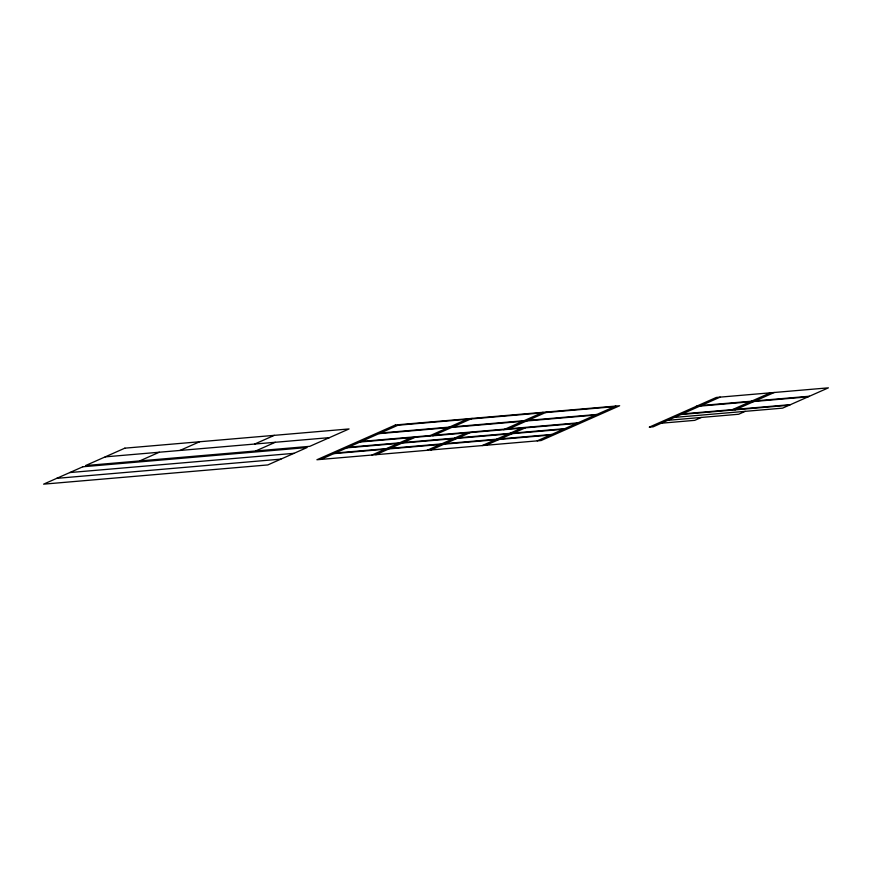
<?xml version="1.0" encoding="UTF-8"?>
<svg xmlns="http://www.w3.org/2000/svg" width="872" height="872" viewBox="0 0 872 872"><rect width="100%" height="100%" fill="white"/><g stroke="black" fill="none" stroke-linecap="round" stroke-linejoin="round"><path stroke-width="1.31" d="M139.694 460.917L159.336 452.219M179.948 450.453L199.59 441.755M254.689 444.044L274.32 435.346M255.67 450.977L275.301 442.278M320.765 459.424L399.311 424.631M371.995 455.031L385.075 449.233M386.438 448.633L398.166 443.434M399.529 442.834L411.257 437.635M375.854 454.704L388.945 448.906M390.296 448.306L402.036 443.107M403.387 442.507L415.127 437.308M428.98 436.12L468.253 418.724M432.839 435.782L472.112 418.386M427.073 450.312L440.164 444.513M441.515 443.913L453.255 438.714M454.606 438.115L466.346 432.915M430.942 449.974L444.033 444.175M445.385 443.576L457.124 438.376M458.476 437.777L470.215 432.588M503.711 429.711L542.984 412.314M507.58 429.384L546.853 411.987M482.162 445.592L495.252 439.793M496.604 439.194L508.343 433.994M509.695 433.395L521.434 428.196M486.031 445.254L499.122 439.455M500.474 438.856L512.213 433.657M513.564 433.057L525.293 427.858M537.25 440.861L615.785 406.069M720.163 397.12L653.128 426.822L649.269 427.149L716.293 397.458L828.4 387.844L782.587 408.14L674.35 417.416M701.306 417.448L694.755 420.348L661.259 423.214M731.139 410.211L770.412 392.814M735.009 409.884L774.282 392.487M745.211 411.344L738.671 414.244L667.799 420.315M397.959 425.231L466.891 419.323M470.76 418.996L541.632 412.914M545.501 412.587L614.433 406.668M380.356 433.035L449.287 427.117M453.157 426.79L524.028 420.707M527.898 420.38L596.829 414.473M697.338 405.851L809.445 396.237M105.218 456.863L329.42 437.635M379.004 433.635L447.936 427.716M451.805 427.389L522.677 421.318M526.535 420.98L595.478 415.072M695.987 406.45L808.082 396.847M361.4 441.428L430.332 435.52M434.202 435.183L505.073 429.111M508.932 428.784L577.874 422.865M682.242 413.917L790.479 404.641M360.038 442.028L576.523 423.465M680.89 414.516L789.127 405.24M348.31 447.227L564.784 428.664M346.947 447.827L563.432 429.264M69.782 472.559L293.984 453.331M335.219 453.026L551.693 434.463M333.856 453.625L550.341 435.063M56.691 478.357L280.904 459.13M82.873 466.76L43.6 484.156L267.813 464.929L307.075 447.532L82.873 466.76M124.849 448.164L85.576 465.561L309.789 446.333L349.062 428.937L124.849 448.164M395.441 424.969L316.907 459.751L541.109 440.534L619.654 405.742L395.441 424.969"/></g></svg>
